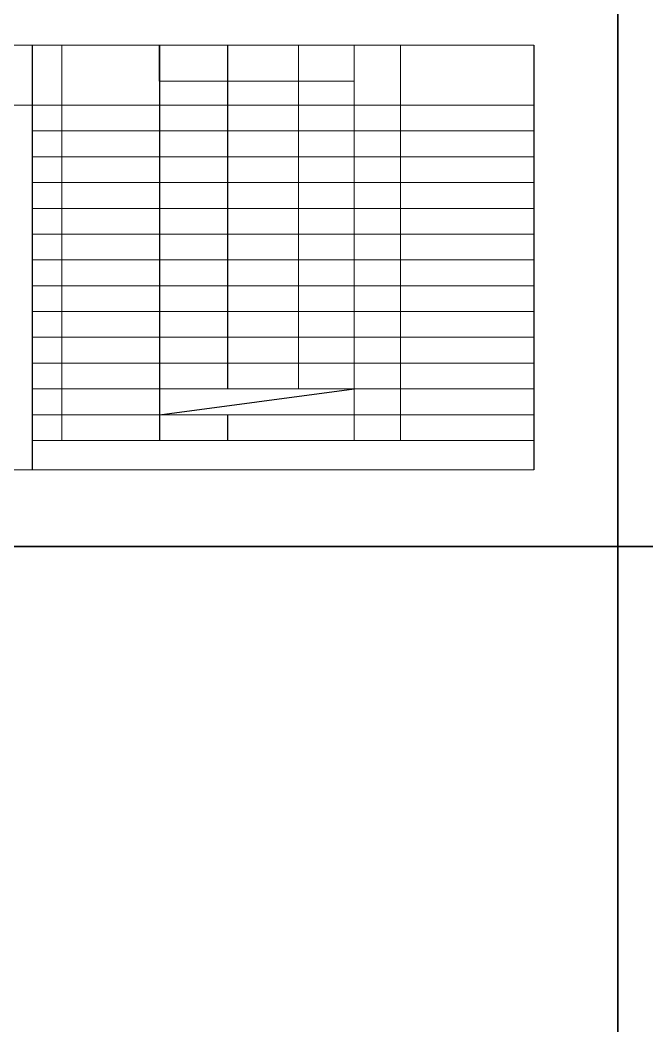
# Model space of a CAD drawing. Extents: x 102162 to 621267, y -39398 to 328893.
# Drawn here: x 433075 to 444230, y 288068 to 305966 of the extents above; entities that cross this region are included whole.
import ezdxf

# ---------------------------------------------------------------- set-up
doc = ezdxf.new("R2010")
doc.units = 0
doc.header["$LTSCALE"] = 1000
doc.header["$MEASUREMENT"] = 0
doc.layers.add('钢架', color=7, linetype='Continuous', lineweight=25)

msp = doc.modelspace()

# ---------------------------------------------------------------- linework, layer by layer
at = {"color": 1}
msp.add_line((433297, 297962), (433297, 305520.5), dxfattribs=at)
for p, q in [((435556.4, 304881.8), (435556.4, 305520.5)), ((435556.4, 305520.5), (435556.4, 298485)), ((436764, 305520.5), (436764, 299862.1)), ((436764, 305520.5), (436764, 299403.1)), ((442220.8, 305520.5), (442220.8, 297962)), ((435556.4, 298944.1), (439022.1, 299403.1)), ((436764, 298944.1), (436764, 298485))]:
    msp.add_line(p, q)
for points in [[(414011.7, 317601.7), (443711.7, 317601.7), (443711.7, 296601.7), (414011.7, 296601.7)], [(443711.7, 317601.7), (473411.7, 317601.7), (473411.7, 296601.7), (443711.7, 296601.7)], [(414011.7, 296601.7), (443711.7, 296601.7), (443711.7, 275601.7), (414011.7, 275601.7)], [(443711.7, 296601.7), (473411.7, 296601.7), (473411.7, 275601.7), (443711.7, 275601.7)]]:
    msp.add_lwpolyline(points, close=True)
at = {"layer": '钢架', "lineweight": 13}
for p, q in [((432365.3, 305520.5), (442220.8, 305520.5)), ((433817.1, 305520.5), (433817.1, 298485)), ((438032.1, 305520.5), (438032.1, 302616.4)), ((439022.1, 305520.5), (439022.1, 298485)), ((439847.4, 305520.5), (439847.4, 298485)), ((435556.4, 304881.8), (439022.1, 304881.8)), ((432365.3, 304452.6), (442220.8, 304452.6)), ((433297, 303993.5), (442220.8, 303993.5)), ((433297, 303534.5), (442220.8, 303534.5)), ((433297, 303075.5), (442220.8, 303075.5)), ((433297, 303075.5), (442220.8, 303075.5)), ((433297, 302616.4), (442220.8, 302616.4)), ((438032.1, 302616.4), (438032.1, 302157.4)), ((433297, 302157.4), (442220.8, 302157.4)), ((438032.1, 302157.4), (438032.1, 299403.1)), ((433297, 301698.3), (442220.8, 301698.3)), ((433297, 301239.3), (442220.8, 301239.3)), ((433297, 300780.2), (442220.8, 300780.2)), ((433297, 300321.2), (442220.8, 300321.2)), ((433297, 299862.1), (442220.8, 299862.1)), ((433297, 299862.1), (442220.8, 299862.1)), ((433297, 299862.1), (442220.8, 299862.1)), ((433297, 299862.1), (442220.8, 299862.1)), ((433297, 299403.1), (442220.8, 299403.1)), ((433297, 299403.1), (442220.8, 299403.1)), ((433297, 298944.1), (442220.8, 298944.1)), ((433297, 298485), (442220.8, 298485)), ((432365.3, 297962), (442220.8, 297962))]:
    msp.add_line(p, q, dxfattribs=at)

doc.saveas('drawing.dxf')
